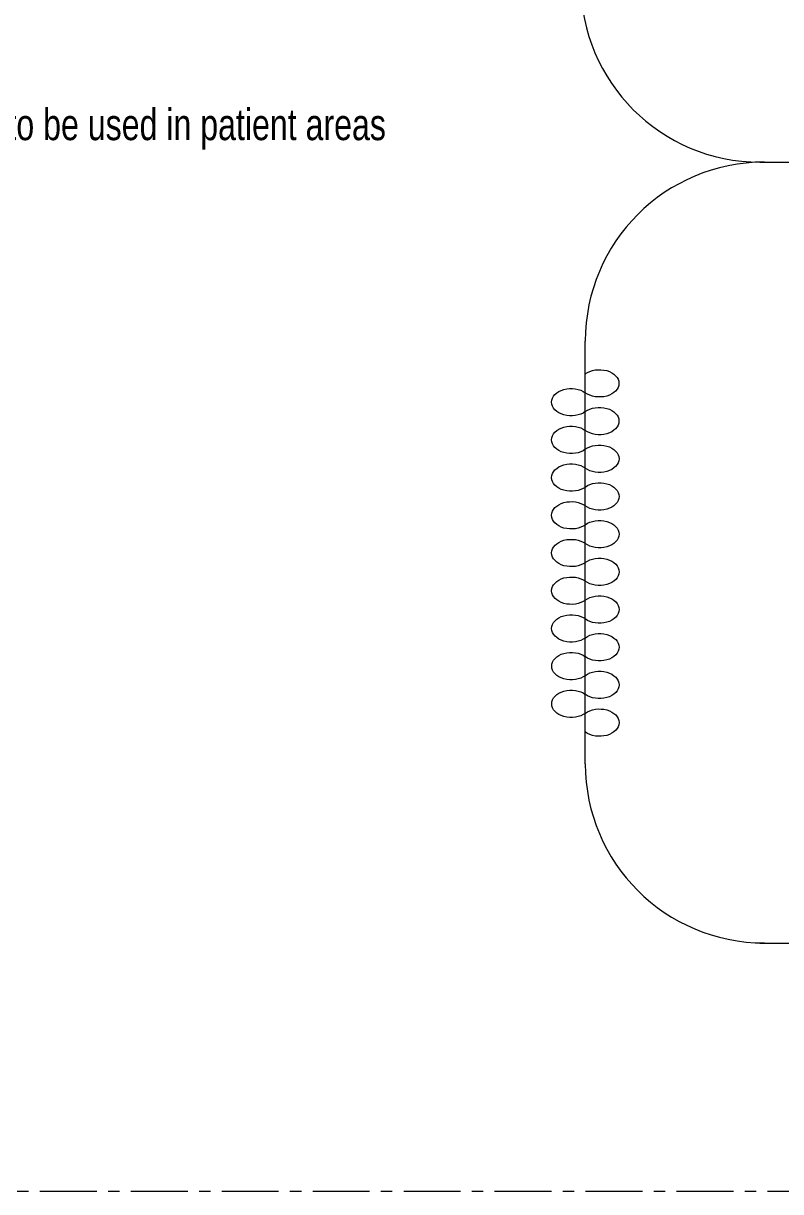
# Model space of a CAD drawing. Header units: millimetres. Extents: x 26027 to 581921, y 7230 to 233891.
# Drawn here: x 490377 to 492492, y 193295 to 196559 of the extents above; entities that cross this region are included whole.
import ezdxf

# ---------------------------------------------------------------- set-up
doc = ezdxf.new("R2010")
doc.units = ezdxf.units.MM
doc.header["$LTSCALE"] = 5
doc.linetypes.add('CENTER', pattern=[50.8, 31.75, -6.35, 6.35, -6.35])
doc.layers.get('0').update_dxf_attribs({"color": 252})
doc.layers.add('axes', color=252, linetype='Continuous')
doc.layers.add('Medical Equipment and Furniture', color=252, linetype='Continuous', lineweight=0)
doc.styles.add('X3G_ENTITY_257CFD', font='swisscl.ttf', dxfattribs={"height": 200})

# ---------------------------------------------------------------- blocks, each defined once
blk = doc.blocks.new('CURTAIN')
for centre, start, end in [((-0.3386, 0.0395), 313.5684, 226.4316), ((-0.1881, 0.0395), 313.5684, 226.4316), ((-0.0376, 0.0395), 313.5684, 226.4316), ((0.1129, 0.0395), 313.5684, 226.4316), ((0.2633, 0.0395), 313.5684, 226.4316), ((0.4138, 0.0395), 313.5684, 226.4316), ((0.5643, 0.0395), 313.5684, 226.4316), ((0.7148, 0.0395), 313.5684, 226.4316), ((0.8653, 0.0395), 313.5684, 226.4316), ((0.0376, -0.0395), 133.5684, 46.4316), ((0.1881, -0.0395), 133.5684, 46.4316), ((0.3386, -0.0395), 133.5684, 46.4316), ((0.4891, -0.0395), 133.5684, 46.4316), ((0.6396, -0.0395), 133.5684, 46.4316), ((0.79, -0.0395), 133.5684, 46.4316), ((0.9405, -0.0395), 133.5684, 46.4316), ((-0.4138, -0.0395), 133.5684, 46.4316), ((-0.2633, -0.0395), 133.5684, 46.4316), ((-0.1129, -0.0395), 133.5684, 46.4316)]:
    blk.add_arc(centre, 0.0546, start, end)

msp = doc.modelspace()

# ---------------------------------------------------------------- linework, layer by layer
at = {"layer": 'axes', "linetype": 'CENTER', "lineweight": 0}
msp.add_line((544175.8, 193295.3, 2.4), (460984.3, 193295.3, 2.4), dxfattribs=at)
at = {"layer": 'Medical Equipment and Furniture'}
for p, q in [((492433.8, 196171.6, 0), (494933.8, 196171.6, 0)), ((491946.3, 194490.1, 0), (491946.3, 195671.9, 0)), ((492433.8, 193989.7, 0), (494933.8, 193989.7, 0))]:
    msp.add_line(p, q, dxfattribs=at)
for centre, start, end in [((492433.8, 196671.7, 0), 180, 270), ((492446.3, 195671.9, 0), 90, 180), ((492446.3, 194490.1, 0), 180, 270)]:
    msp.add_arc(centre, 500, start, end, dxfattribs=at)

# ---------------------------------------------------------------- block references
at = {"layer": 'Medical Equipment and Furniture', "extrusion": (-1.26698e-09, -6.38299e-11, -1), "xscale": 699.9999999767327, "yscale": 1000, "zscale": 1000, "rotation": 269.985929888151}
msp.add_blockref('CURTAIN', (-491946.3, 195264, 0), dxfattribs=at)

# ---------------------------------------------------------------- texts
at = {"layer": 'Medical Equipment and Furniture', "insert": (489986.2, 196320.7, 0), "char_height": 87.473, "width": 3260.537, "attachment_point": 2, "style": 'X3G_ENTITY_257CFD'}
msp.add_mtext('Medical Equipment parked in Nurse Station to be used in patient areas', dxfattribs=at)

doc.saveas('drawing.dxf')
